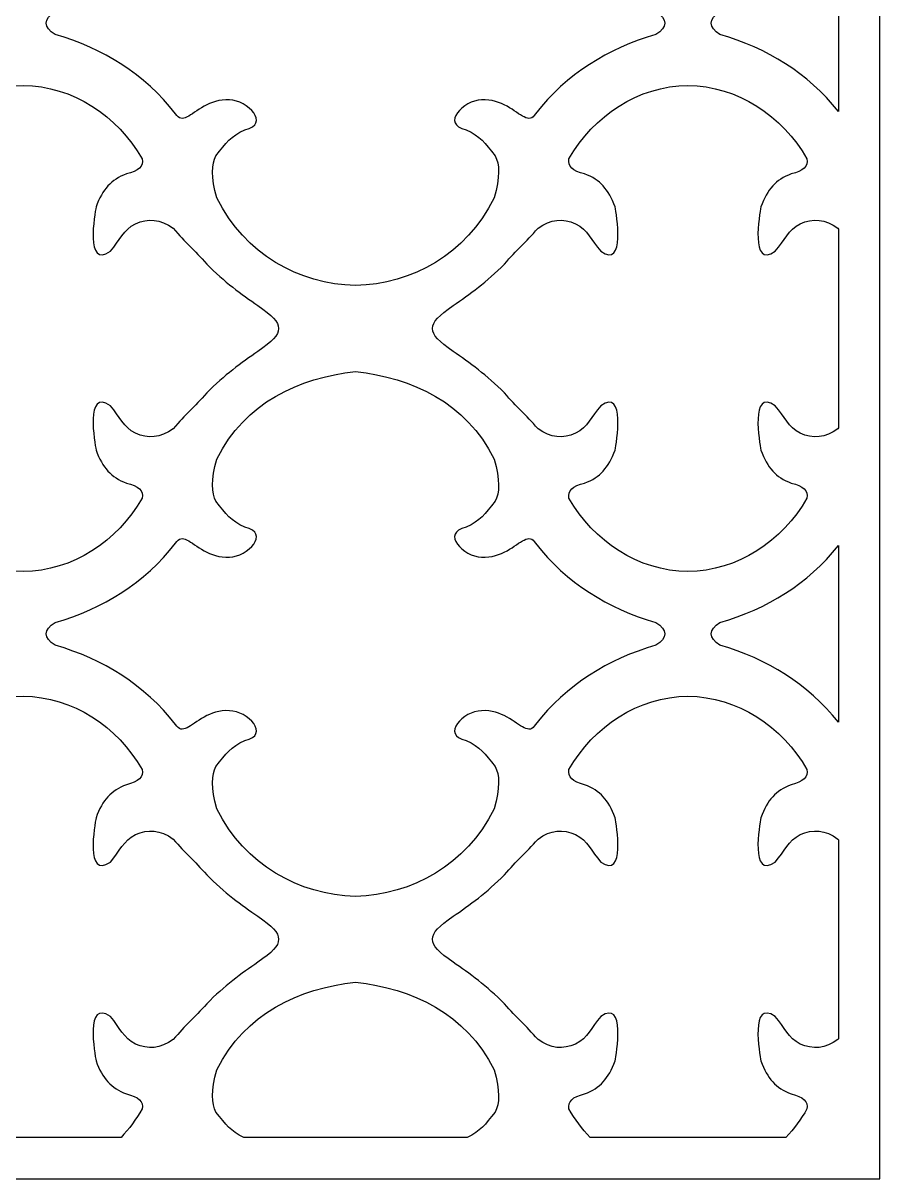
# Model space of a CAD drawing. Header units: centimetres. Extents: x 14.5 to 27, y -9 to -2.4.
# Drawn here: x 24.546 to 27, y -9 to -5.69 of the extents above; entities that cross this region are included whole.
import ezdxf

# ---------------------------------------------------------------- set-up
doc = ezdxf.new("R2010")
doc.units = ezdxf.units.CM
doc.header["$MEASUREMENT"] = 0
doc.layers.add('layer 1', color=7, linetype='Continuous')

msp = doc.modelspace()

# ---------------------------------------------------------------- linework, layer by layer
at = {"layer": 'layer 1', "color": 250, "lineweight": 30}
for points, knots in [([(26.99977, -2.37946), (26.99977, -2.37946), (26.99977, -2.49783), (26.99977, -2.49783), (26.99977, -2.49783), (26.99977, -2.49783), (26.99977, -8.88184), (26.99977, -8.88184), (26.99977, -8.88184), (26.99977, -8.88184), (26.99977, -9.00021), (26.99977, -9.00021), (26.99977, -9.00021), (26.99977, -9.00021), (26.88141, -9.00021), (26.88141, -9.00021), (26.88141, -9.00021), (26.88141, -9.00021), (14.59565, -9.00021), (14.59565, -9.00021), (14.59565, -9.00021), (14.59565, -9.00021), (14.47729, -9.00021), (14.47729, -9.00021), (14.47729, -9.00021), (14.47729, -9.00021), (14.47729, -8.88184), (14.47729, -8.88184), (14.47729, -8.88184), (14.47729, -8.88184), (14.47729, -2.49783), (14.47729, -2.49783), (14.47729, -2.49783), (14.47729, -2.49783), (14.47729, -2.37946), (14.47729, -2.37946), (14.47729, -2.37946), (14.47729, -2.37946), (14.59565, -2.37946), (14.59565, -2.37946), (14.59565, -2.37946), (14.59565, -2.37946), (26.88141, -2.37946), (26.88141, -2.37946), (26.88141, -2.37946), (26.88141, -2.37946), (26.99977, -2.37946), (26.99977, -2.37946)], [0, 0, 0, 0, 0.0769231, 0.0769231, 0.0769231, 0.0769231, 0.1538462, 0.1538462, 0.1538462, 0.1538462, 0.2307692, 0.2307692, 0.2307692, 0.2307692, 0.3076923, 0.3076923, 0.3076923, 0.3076923, 0.3846154, 0.3846154, 0.3846154, 0.3846154, 0.4615385, 0.4615385, 0.4615385, 0.4615385, 0.5384615, 0.5384615, 0.5384615, 0.5384615, 0.6153846, 0.6153846, 0.6153846, 0.6153846, 0.6923077, 0.6923077, 0.6923077, 0.6923077, 0.7692308, 0.7692308, 0.7692308, 0.7692308, 0.8461538, 0.8461538, 0.8461538, 0.8461538, 1, 1, 1, 1]), ([(25.49821, -6.44162), (25.66056, -6.43711), (25.81469, -6.35238), (25.89538, -6.19074), (25.89538, -6.19074), (25.91262, -6.13105), (25.91072, -6.09285), (25.89781, -6.06963), (25.89781, -6.06963), (25.86779, -6.03166), (25.85625, -6.01455), (25.81499, -5.99503), (25.81499, -5.99503), (25.74075, -5.97992), (25.80718, -5.91012), (25.85922, -5.90998), (25.85922, -5.90998), (25.91638, -5.90577), (25.95549, -5.94629), (25.98084, -5.95874), (25.98084, -5.95874), (25.99411, -5.96526), (26.00454, -5.96523), (26.01358, -5.9493), (26.01358, -5.9493), (26.10242, -5.83591), (26.22085, -5.76227), (26.3585, -5.72231), (26.3585, -5.72231), (26.39216, -5.70183), (26.39215, -5.67783), (26.3585, -5.65737), (26.3585, -5.65737), (26.22085, -5.6174), (26.10242, -5.54376), (26.01358, -5.43037), (26.01358, -5.43037), (26.00454, -5.41445), (25.99411, -5.41441), (25.98084, -5.42094), (25.98084, -5.42094), (25.95549, -5.43338), (25.91638, -5.47391), (25.85922, -5.46969), (25.85922, -5.46969), (25.80718, -5.46954), (25.74075, -5.39976), (25.81499, -5.38464), (25.81499, -5.38464), (25.85625, -5.36513), (25.86779, -5.348), (25.89781, -5.31004), (25.89781, -5.31004), (25.91072, -5.28683), (25.91262, -5.24862), (25.89538, -5.18894), (25.89538, -5.18894), (25.81469, -5.02729), (25.66056, -4.95621), (25.49821, -4.93806), (25.49821, -4.93806), (25.33587, -4.95621), (25.18174, -5.02729), (25.10104, -5.18894), (25.10104, -5.18894), (25.08381, -5.24862), (25.08571, -5.28683), (25.09862, -5.31004), (25.09862, -5.31004), (25.12863, -5.348), (25.14018, -5.36513), (25.18144, -5.38464), (25.18144, -5.38464), (25.25568, -5.39976), (25.18925, -5.46954), (25.13721, -5.46969), (25.13721, -5.46969), (25.08005, -5.47391), (25.04094, -5.43338), (25.01559, -5.42094), (25.01559, -5.42094), (25.00232, -5.41441), (24.99189, -5.41445), (24.98285, -5.43037), (24.98285, -5.43037), (24.894, -5.54376), (24.77558, -5.6174), (24.63793, -5.65737), (24.63793, -5.65737), (24.60427, -5.67783), (24.60425, -5.70182), (24.63793, -5.72231), (24.63793, -5.72231), (24.77558, -5.76227), (24.894, -5.83591), (24.98285, -5.9493), (24.98285, -5.9493), (24.99189, -5.96523), (25.00232, -5.96526), (25.01559, -5.95874), (25.01559, -5.95874), (25.04094, -5.94629), (25.08005, -5.90577), (25.13721, -5.90998), (25.13721, -5.90998), (25.18925, -5.91012), (25.25568, -5.97992), (25.18144, -5.99503), (25.18144, -5.99503), (25.14018, -6.01455), (25.12863, -6.03166), (25.09862, -6.06963), (25.09862, -6.06963), (25.08571, -6.09285), (25.08381, -6.13105), (25.10104, -6.19074), (25.10104, -6.19074), (25.18174, -6.35238), (25.33587, -6.43711), (25.49821, -6.44162)], [0, 0, 0, 0, 0.0322581, 0.0322581, 0.0322581, 0.0322581, 0.0645161, 0.0645161, 0.0645161, 0.0645161, 0.0967742, 0.0967742, 0.0967742, 0.0967742, 0.1290323, 0.1290323, 0.1290323, 0.1290323, 0.1612903, 0.1612903, 0.1612903, 0.1612903, 0.1935484, 0.1935484, 0.1935484, 0.1935484, 0.2258065, 0.2258065, 0.2258065, 0.2258065, 0.2580645, 0.2580645, 0.2580645, 0.2580645, 0.2903226, 0.2903226, 0.2903226, 0.2903226, 0.3225806, 0.3225806, 0.3225806, 0.3225806, 0.3548387, 0.3548387, 0.3548387, 0.3548387, 0.3870968, 0.3870968, 0.3870968, 0.3870968, 0.4193548, 0.4193548, 0.4193548, 0.4193548, 0.4516129, 0.4516129, 0.4516129, 0.4516129, 0.483871, 0.483871, 0.483871, 0.483871, 0.516129, 0.516129, 0.516129, 0.516129, 0.5483871, 0.5483871, 0.5483871, 0.5483871, 0.5806452, 0.5806452, 0.5806452, 0.5806452, 0.6129032, 0.6129032, 0.6129032, 0.6129032, 0.6451613, 0.6451613, 0.6451613, 0.6451613, 0.6774194, 0.6774194, 0.6774194, 0.6774194, 0.7096774, 0.7096774, 0.7096774, 0.7096774, 0.7419355, 0.7419355, 0.7419355, 0.7419355, 0.7741935, 0.7741935, 0.7741935, 0.7741935, 0.8064516, 0.8064516, 0.8064516, 0.8064516, 0.8387097, 0.8387097, 0.8387097, 0.8387097, 0.8709677, 0.8709677, 0.8709677, 0.8709677, 0.9032258, 0.9032258, 0.9032258, 0.9032258, 0.9354839, 0.9354839, 0.9354839, 0.9354839, 1, 1, 1, 1]), ([(26.88141, -5.94261), (26.88141, -5.94261), (26.88141, -5.43703), (26.88141, -5.43703), (26.88141, -5.43703), (26.79317, -5.54664), (26.67672, -5.6182), (26.54179, -5.65737), (26.54179, -5.65737), (26.50814, -5.67783), (26.50812, -5.70182), (26.54179, -5.72231), (26.54179, -5.72231), (26.67672, -5.76148), (26.79317, -5.83301), (26.88141, -5.94261)], [0, 0, 0, 0, 0.2, 0.2, 0.2, 0.2, 0.4, 0.4, 0.4, 0.4, 0.6, 0.6, 0.6, 0.6, 1, 1, 1, 1]), ([(23.81464, -6.56452), (23.81464, -6.58469), (23.83297, -6.60126), (23.87414, -6.63029), (23.87414, -6.63029), (23.92061, -6.66229), (23.97061, -6.69849), (24.02045, -6.74901), (24.02045, -6.74901), (24.05744, -6.79126), (24.07995, -6.80943), (24.11694, -6.85168), (24.11694, -6.85168), (24.15284, -6.87868), (24.18875, -6.88028), (24.22468, -6.86451), (24.22468, -6.86451), (24.25977, -6.84713), (24.26864, -6.81675), (24.29651, -6.78574), (24.29651, -6.78574), (24.36951, -6.73458), (24.34096, -6.8943), (24.33746, -6.91263), (24.33746, -6.91263), (24.31841, -6.96397), (24.29513, -6.99016), (24.2504, -7.00729), (24.2504, -7.00729), (24.21609, -7.01531), (24.20108, -7.02974), (24.20538, -7.05061), (24.20538, -7.05061), (24.27645, -7.17406), (24.40399, -7.25938), (24.54628, -7.26076), (24.54628, -7.26076), (24.68856, -7.25938), (24.81611, -7.17406), (24.88717, -7.05061), (24.88717, -7.05061), (24.89146, -7.02974), (24.87646, -7.01531), (24.84214, -7.00729), (24.84214, -7.00729), (24.79742, -6.99016), (24.77415, -6.96397), (24.75509, -6.91263), (24.75509, -6.91263), (24.7516, -6.8943), (24.72304, -6.73458), (24.79604, -6.78574), (24.79604, -6.78574), (24.82392, -6.81675), (24.83278, -6.84713), (24.86788, -6.86451), (24.86788, -6.86451), (24.90381, -6.88028), (24.93971, -6.87868), (24.97562, -6.85168), (24.97562, -6.85168), (25.01261, -6.80943), (25.03511, -6.79126), (25.0721, -6.74901), (25.0721, -6.74901), (25.12195, -6.69849), (25.17194, -6.66229), (25.21843, -6.63029), (25.21843, -6.63029), (25.25959, -6.60126), (25.27792, -6.58469), (25.27792, -6.56452), (25.27792, -6.56452), (25.27792, -6.54436), (25.25959, -6.52779), (25.21843, -6.49876), (25.21843, -6.49876), (25.17194, -6.46677), (25.12195, -6.43056), (25.0721, -6.38004), (25.0721, -6.38004), (25.03511, -6.33779), (25.01261, -6.31962), (24.97562, -6.27737), (24.97562, -6.27737), (24.93971, -6.25037), (24.90381, -6.24878), (24.86788, -6.26453), (24.86788, -6.26453), (24.83278, -6.28193), (24.82392, -6.31229), (24.79604, -6.34331), (24.79604, -6.34331), (24.72304, -6.39447), (24.7516, -6.23475), (24.75509, -6.21641), (24.75509, -6.21641), (24.77415, -6.16508), (24.79742, -6.13888), (24.84214, -6.12175), (24.84214, -6.12175), (24.87646, -6.11375), (24.89146, -6.09932), (24.88717, -6.07845), (24.88717, -6.07845), (24.81611, -5.95498), (24.68856, -5.86967), (24.54628, -5.86828), (24.54628, -5.86828), (24.40399, -5.86967), (24.27645, -5.95498), (24.20538, -6.07845), (24.20538, -6.07845), (24.20108, -6.09932), (24.21609, -6.11375), (24.2504, -6.12175), (24.2504, -6.12175), (24.29513, -6.13888), (24.31841, -6.16508), (24.33746, -6.21641), (24.33746, -6.21641), (24.34096, -6.23475), (24.36951, -6.39447), (24.29651, -6.34331), (24.29651, -6.34331), (24.26864, -6.31229), (24.25977, -6.28193), (24.22468, -6.26453), (24.22468, -6.26453), (24.18875, -6.24878), (24.15284, -6.25037), (24.11694, -6.27737), (24.11694, -6.27737), (24.07995, -6.31962), (24.05744, -6.33779), (24.02045, -6.38004), (24.02045, -6.38004), (23.97061, -6.43056), (23.92061, -6.46677), (23.87414, -6.49876), (23.87414, -6.49876), (23.83297, -6.52779), (23.81464, -6.54436), (23.81464, -6.56452)], [0, 0, 0, 0, 0.027027, 0.027027, 0.027027, 0.027027, 0.0540541, 0.0540541, 0.0540541, 0.0540541, 0.0810811, 0.0810811, 0.0810811, 0.0810811, 0.1081081, 0.1081081, 0.1081081, 0.1081081, 0.1351351, 0.1351351, 0.1351351, 0.1351351, 0.1621622, 0.1621622, 0.1621622, 0.1621622, 0.1891892, 0.1891892, 0.1891892, 0.1891892, 0.2162162, 0.2162162, 0.2162162, 0.2162162, 0.2432432, 0.2432432, 0.2432432, 0.2432432, 0.2702703, 0.2702703, 0.2702703, 0.2702703, 0.2972973, 0.2972973, 0.2972973, 0.2972973, 0.3243243, 0.3243243, 0.3243243, 0.3243243, 0.3513514, 0.3513514, 0.3513514, 0.3513514, 0.3783784, 0.3783784, 0.3783784, 0.3783784, 0.4054054, 0.4054054, 0.4054054, 0.4054054, 0.4324324, 0.4324324, 0.4324324, 0.4324324, 0.4594595, 0.4594595, 0.4594595, 0.4594595, 0.4864865, 0.4864865, 0.4864865, 0.4864865, 0.5135135, 0.5135135, 0.5135135, 0.5135135, 0.5405405, 0.5405405, 0.5405405, 0.5405405, 0.5675676, 0.5675676, 0.5675676, 0.5675676, 0.5945946, 0.5945946, 0.5945946, 0.5945946, 0.6216216, 0.6216216, 0.6216216, 0.6216216, 0.6486486, 0.6486486, 0.6486486, 0.6486486, 0.6756757, 0.6756757, 0.6756757, 0.6756757, 0.7027027, 0.7027027, 0.7027027, 0.7027027, 0.7297297, 0.7297297, 0.7297297, 0.7297297, 0.7567568, 0.7567568, 0.7567568, 0.7567568, 0.7837838, 0.7837838, 0.7837838, 0.7837838, 0.8108108, 0.8108108, 0.8108108, 0.8108108, 0.8378378, 0.8378378, 0.8378378, 0.8378378, 0.8648649, 0.8648649, 0.8648649, 0.8648649, 0.8918919, 0.8918919, 0.8918919, 0.8918919, 0.9189189, 0.9189189, 0.9189189, 0.9189189, 0.9459459, 0.9459459, 0.9459459, 0.9459459, 1, 1, 1, 1]), ([(26.88141, -6.84948), (26.88141, -6.84948), (26.88141, -6.27955), (26.88141, -6.27955), (26.88141, -6.27955), (26.88141, -6.27955), (26.87949, -6.27737), (26.87949, -6.27737), (26.87949, -6.27737), (26.84359, -6.25037), (26.80767, -6.24878), (26.77175, -6.26453), (26.77175, -6.26453), (26.73666, -6.28193), (26.72779, -6.31229), (26.69992, -6.34331), (26.69992, -6.34331), (26.62691, -6.39447), (26.65547, -6.23475), (26.65896, -6.21641), (26.65896, -6.21641), (26.67802, -6.16508), (26.70128, -6.13888), (26.74602, -6.12175), (26.74602, -6.12175), (26.78033, -6.11375), (26.79535, -6.09932), (26.79104, -6.07845), (26.79104, -6.07845), (26.71998, -5.95498), (26.59244, -5.86967), (26.45015, -5.86828), (26.45015, -5.86828), (26.30785, -5.86967), (26.18032, -5.95498), (26.10926, -6.07845), (26.10926, -6.07845), (26.10496, -6.09932), (26.11996, -6.11375), (26.15428, -6.12175), (26.15428, -6.12175), (26.19901, -6.13888), (26.22228, -6.16508), (26.24133, -6.21641), (26.24133, -6.21641), (26.24483, -6.23475), (26.27338, -6.39447), (26.20038, -6.34331), (26.20038, -6.34331), (26.1725, -6.31229), (26.16365, -6.28193), (26.12855, -6.26453), (26.12855, -6.26453), (26.09262, -6.24878), (26.05672, -6.25037), (26.02081, -6.27737), (26.02081, -6.27737), (25.98382, -6.31962), (25.96131, -6.33779), (25.92433, -6.38004), (25.92433, -6.38004), (25.87447, -6.43056), (25.82449, -6.46677), (25.778, -6.49876), (25.778, -6.49876), (25.73684, -6.52779), (25.71851, -6.54436), (25.71851, -6.56452), (25.71851, -6.56452), (25.71851, -6.58469), (25.73684, -6.60126), (25.778, -6.63029), (25.778, -6.63029), (25.82449, -6.66229), (25.87447, -6.69849), (25.92433, -6.74901), (25.92433, -6.74901), (25.96131, -6.79126), (25.98382, -6.80943), (26.02081, -6.85168), (26.02081, -6.85168), (26.05672, -6.87868), (26.09262, -6.88028), (26.12855, -6.86451), (26.12855, -6.86451), (26.16365, -6.84713), (26.1725, -6.81675), (26.20038, -6.78574), (26.20038, -6.78574), (26.27338, -6.73458), (26.24483, -6.8943), (26.24133, -6.91263), (26.24133, -6.91263), (26.22228, -6.96397), (26.19901, -6.99016), (26.15428, -7.00729), (26.15428, -7.00729), (26.11996, -7.01531), (26.10496, -7.02974), (26.10926, -7.05061), (26.10926, -7.05061), (26.18032, -7.17406), (26.30785, -7.25938), (26.45015, -7.26076), (26.45015, -7.26076), (26.59244, -7.25938), (26.71998, -7.17406), (26.79104, -7.05061), (26.79104, -7.05061), (26.79535, -7.02974), (26.78033, -7.01531), (26.74602, -7.00729), (26.74602, -7.00729), (26.70128, -6.99016), (26.67802, -6.96397), (26.65896, -6.91263), (26.65896, -6.91263), (26.65547, -6.8943), (26.62691, -6.73458), (26.69992, -6.78574), (26.69992, -6.78574), (26.72779, -6.81675), (26.73666, -6.84713), (26.77175, -6.86451), (26.77175, -6.86451), (26.80767, -6.88028), (26.84359, -6.87868), (26.87949, -6.85168), (26.87949, -6.85168), (26.87949, -6.85168), (26.88141, -6.84948), (26.88141, -6.84948)], [0, 0, 0, 0, 0.0294118, 0.0294118, 0.0294118, 0.0294118, 0.0588235, 0.0588235, 0.0588235, 0.0588235, 0.0882353, 0.0882353, 0.0882353, 0.0882353, 0.1176471, 0.1176471, 0.1176471, 0.1176471, 0.1470588, 0.1470588, 0.1470588, 0.1470588, 0.1764706, 0.1764706, 0.1764706, 0.1764706, 0.2058824, 0.2058824, 0.2058824, 0.2058824, 0.2352941, 0.2352941, 0.2352941, 0.2352941, 0.2647059, 0.2647059, 0.2647059, 0.2647059, 0.2941176, 0.2941176, 0.2941176, 0.2941176, 0.3235294, 0.3235294, 0.3235294, 0.3235294, 0.3529412, 0.3529412, 0.3529412, 0.3529412, 0.3823529, 0.3823529, 0.3823529, 0.3823529, 0.4117647, 0.4117647, 0.4117647, 0.4117647, 0.4411765, 0.4411765, 0.4411765, 0.4411765, 0.4705882, 0.4705882, 0.4705882, 0.4705882, 0.5, 0.5, 0.5, 0.5, 0.5294118, 0.5294118, 0.5294118, 0.5294118, 0.5588235, 0.5588235, 0.5588235, 0.5588235, 0.5882353, 0.5882353, 0.5882353, 0.5882353, 0.6176471, 0.6176471, 0.6176471, 0.6176471, 0.6470588, 0.6470588, 0.6470588, 0.6470588, 0.6764706, 0.6764706, 0.6764706, 0.6764706, 0.7058824, 0.7058824, 0.7058824, 0.7058824, 0.7352941, 0.7352941, 0.7352941, 0.7352941, 0.7647059, 0.7647059, 0.7647059, 0.7647059, 0.7941176, 0.7941176, 0.7941176, 0.7941176, 0.8235294, 0.8235294, 0.8235294, 0.8235294, 0.8529412, 0.8529412, 0.8529412, 0.8529412, 0.8823529, 0.8823529, 0.8823529, 0.8823529, 0.9117647, 0.9117647, 0.9117647, 0.9117647, 0.9411765, 0.9411765, 0.9411765, 0.9411765, 1, 1, 1, 1]), ([(25.49821, -8.191), (25.66056, -8.18648), (25.81469, -8.10176), (25.89538, -7.94012), (25.89538, -7.94012), (25.91262, -7.88042), (25.91072, -7.84222), (25.89781, -7.819), (25.89781, -7.819), (25.86779, -7.78104), (25.85625, -7.76393), (25.81499, -7.74442), (25.81499, -7.74442), (25.74075, -7.7293), (25.80718, -7.65951), (25.85922, -7.65936), (25.85922, -7.65936), (25.91638, -7.65516), (25.95549, -7.69566), (25.98084, -7.70812), (25.98084, -7.70812), (25.99411, -7.71464), (26.00454, -7.71461), (26.01358, -7.69868), (26.01358, -7.69868), (26.10242, -7.5853), (26.22085, -7.51165), (26.3585, -7.47168), (26.3585, -7.47168), (26.39216, -7.45122), (26.39215, -7.42721), (26.3585, -7.40675), (26.3585, -7.40675), (26.22085, -7.36679), (26.10242, -7.29313), (26.01358, -7.17974), (26.01358, -7.17974), (26.00454, -7.16382), (25.99411, -7.16379), (25.98084, -7.17032), (25.98084, -7.17032), (25.95549, -7.18277), (25.91638, -7.22328), (25.85922, -7.21907), (25.85922, -7.21907), (25.80718, -7.21892), (25.74075, -7.14913), (25.81499, -7.13401), (25.81499, -7.13401), (25.85625, -7.1145), (25.86779, -7.09739), (25.89781, -7.05943), (25.89781, -7.05943), (25.91072, -7.03622), (25.91262, -6.998), (25.89538, -6.93831), (25.89538, -6.93831), (25.81469, -6.77667), (25.66056, -6.70558), (25.49821, -6.68744), (25.49821, -6.68744), (25.33587, -6.70558), (25.18174, -6.77667), (25.10104, -6.93831), (25.10104, -6.93831), (25.08381, -6.998), (25.08571, -7.03622), (25.09862, -7.05943), (25.09862, -7.05943), (25.12863, -7.09739), (25.14018, -7.1145), (25.18144, -7.13401), (25.18144, -7.13401), (25.25568, -7.14913), (25.18925, -7.21892), (25.13721, -7.21907), (25.13721, -7.21907), (25.08005, -7.22328), (25.04094, -7.18277), (25.01559, -7.17032), (25.01559, -7.17032), (25.00232, -7.16379), (24.99189, -7.16382), (24.98285, -7.17974), (24.98285, -7.17974), (24.894, -7.29313), (24.77558, -7.36679), (24.63793, -7.40675), (24.63793, -7.40675), (24.60427, -7.42721), (24.60425, -7.4512), (24.63793, -7.47168), (24.63793, -7.47168), (24.77558, -7.51165), (24.894, -7.5853), (24.98285, -7.69868), (24.98285, -7.69868), (24.99189, -7.71461), (25.00232, -7.71464), (25.01559, -7.70812), (25.01559, -7.70812), (25.04094, -7.69566), (25.08005, -7.65516), (25.13721, -7.65936), (25.13721, -7.65936), (25.18925, -7.65951), (25.25568, -7.7293), (25.18144, -7.74442), (25.18144, -7.74442), (25.14018, -7.76393), (25.12863, -7.78104), (25.09862, -7.819), (25.09862, -7.819), (25.08571, -7.84222), (25.08381, -7.88042), (25.10104, -7.94012), (25.10104, -7.94012), (25.18174, -8.10176), (25.33587, -8.18648), (25.49821, -8.191)], [0, 0, 0, 0, 0.0322581, 0.0322581, 0.0322581, 0.0322581, 0.0645161, 0.0645161, 0.0645161, 0.0645161, 0.0967742, 0.0967742, 0.0967742, 0.0967742, 0.1290323, 0.1290323, 0.1290323, 0.1290323, 0.1612903, 0.1612903, 0.1612903, 0.1612903, 0.1935484, 0.1935484, 0.1935484, 0.1935484, 0.2258065, 0.2258065, 0.2258065, 0.2258065, 0.2580645, 0.2580645, 0.2580645, 0.2580645, 0.2903226, 0.2903226, 0.2903226, 0.2903226, 0.3225806, 0.3225806, 0.3225806, 0.3225806, 0.3548387, 0.3548387, 0.3548387, 0.3548387, 0.3870968, 0.3870968, 0.3870968, 0.3870968, 0.4193548, 0.4193548, 0.4193548, 0.4193548, 0.4516129, 0.4516129, 0.4516129, 0.4516129, 0.483871, 0.483871, 0.483871, 0.483871, 0.516129, 0.516129, 0.516129, 0.516129, 0.5483871, 0.5483871, 0.5483871, 0.5483871, 0.5806452, 0.5806452, 0.5806452, 0.5806452, 0.6129032, 0.6129032, 0.6129032, 0.6129032, 0.6451613, 0.6451613, 0.6451613, 0.6451613, 0.6774194, 0.6774194, 0.6774194, 0.6774194, 0.7096774, 0.7096774, 0.7096774, 0.7096774, 0.7419355, 0.7419355, 0.7419355, 0.7419355, 0.7741935, 0.7741935, 0.7741935, 0.7741935, 0.8064516, 0.8064516, 0.8064516, 0.8064516, 0.8387097, 0.8387097, 0.8387097, 0.8387097, 0.8709677, 0.8709677, 0.8709677, 0.8709677, 0.9032258, 0.9032258, 0.9032258, 0.9032258, 0.9354839, 0.9354839, 0.9354839, 0.9354839, 1, 1, 1, 1]), ([(26.88141, -7.69199), (26.88141, -7.69199), (26.88141, -7.18641), (26.88141, -7.18641), (26.88141, -7.18641), (26.79317, -7.29602), (26.67672, -7.36758), (26.54179, -7.40675), (26.54179, -7.40675), (26.50814, -7.42721), (26.50812, -7.4512), (26.54179, -7.47168), (26.54179, -7.47168), (26.67672, -7.51086), (26.79317, -7.58239), (26.88141, -7.69199)], [0, 0, 0, 0, 0.2, 0.2, 0.2, 0.2, 0.4, 0.4, 0.4, 0.4, 0.6, 0.6, 0.6, 0.6, 1, 1, 1, 1]), ([(24.26597, -8.88184), (24.26597, -8.88184), (24.8266, -8.88184), (24.8266, -8.88184), (24.8266, -8.88184), (24.84968, -8.85718), (24.87006, -8.82971), (24.88717, -8.79999), (24.88717, -8.79999), (24.89146, -8.77912), (24.87646, -8.76468), (24.84214, -8.75668), (24.84214, -8.75668), (24.79742, -8.73954), (24.77415, -8.71336), (24.75509, -8.66202), (24.75509, -8.66202), (24.7516, -8.64368), (24.72304, -8.48396), (24.79604, -8.53512), (24.79604, -8.53512), (24.82392, -8.56614), (24.83278, -8.59651), (24.86788, -8.6139), (24.86788, -8.6139), (24.90381, -8.62965), (24.93971, -8.62806), (24.97562, -8.60106), (24.97562, -8.60106), (25.01261, -8.55881), (25.03511, -8.54063), (25.0721, -8.49839), (25.0721, -8.49839), (25.12195, -8.44787), (25.17194, -8.41166), (25.21843, -8.37967), (25.21843, -8.37967), (25.25959, -8.35064), (25.27792, -8.33407), (25.27792, -8.3139), (25.27792, -8.3139), (25.27792, -8.29375), (25.25959, -8.27717), (25.21843, -8.24814), (25.21843, -8.24814), (25.17194, -8.21615), (25.12195, -8.17994), (25.0721, -8.12942), (25.0721, -8.12942), (25.03511, -8.08717), (25.01261, -8.069), (24.97562, -8.02675), (24.97562, -8.02675), (24.93971, -7.99976), (24.90381, -7.99815), (24.86788, -8.01392), (24.86788, -8.01392), (24.83278, -8.0313), (24.82392, -8.06168), (24.79604, -8.09269), (24.79604, -8.09269), (24.72304, -8.14385), (24.7516, -7.98413), (24.75509, -7.9658), (24.75509, -7.9658), (24.77415, -7.91446), (24.79742, -7.88827), (24.84214, -7.87114), (24.84214, -7.87114), (24.87646, -7.86314), (24.89146, -7.84869), (24.88717, -7.82782), (24.88717, -7.82782), (24.81611, -7.70437), (24.68856, -7.61905), (24.54628, -7.61767), (24.54628, -7.61767), (24.40399, -7.61905), (24.27645, -7.70437), (24.20538, -7.82782), (24.20538, -7.82782), (24.20108, -7.84869), (24.21609, -7.86314), (24.2504, -7.87114), (24.2504, -7.87114), (24.29513, -7.88827), (24.31841, -7.91446), (24.33746, -7.9658), (24.33746, -7.9658), (24.34096, -7.98413), (24.36951, -8.14385), (24.29651, -8.09269), (24.29651, -8.09269), (24.26864, -8.06168), (24.25977, -8.0313), (24.22468, -8.01392), (24.22468, -8.01392), (24.18875, -7.99815), (24.15284, -7.99976), (24.11694, -8.02675), (24.11694, -8.02675), (24.07995, -8.069), (24.05744, -8.08717), (24.02045, -8.12942), (24.02045, -8.12942), (23.97061, -8.17994), (23.92061, -8.21615), (23.87414, -8.24814), (23.87414, -8.24814), (23.83297, -8.27717), (23.81464, -8.29375), (23.81464, -8.3139), (23.81464, -8.3139), (23.81464, -8.33407), (23.83297, -8.35064), (23.87414, -8.37967), (23.87414, -8.37967), (23.92061, -8.41166), (23.97061, -8.44787), (24.02045, -8.49839), (24.02045, -8.49839), (24.05744, -8.54063), (24.07995, -8.55881), (24.11694, -8.60106), (24.11694, -8.60106), (24.15284, -8.62806), (24.18875, -8.62965), (24.22468, -8.6139), (24.22468, -8.6139), (24.25977, -8.59651), (24.26864, -8.56614), (24.29651, -8.53512), (24.29651, -8.53512), (24.36951, -8.48396), (24.34096, -8.64368), (24.33746, -8.66202), (24.33746, -8.66202), (24.31841, -8.71336), (24.29513, -8.73954), (24.2504, -8.75668), (24.2504, -8.75668), (24.21609, -8.76468), (24.20108, -8.77912), (24.20538, -8.79999), (24.20538, -8.79999), (24.22249, -8.82971), (24.2429, -8.85718), (24.26597, -8.88184)], [0, 0, 0, 0, 0.0263158, 0.0263158, 0.0263158, 0.0263158, 0.0526316, 0.0526316, 0.0526316, 0.0526316, 0.0789474, 0.0789474, 0.0789474, 0.0789474, 0.1052632, 0.1052632, 0.1052632, 0.1052632, 0.1315789, 0.1315789, 0.1315789, 0.1315789, 0.1578947, 0.1578947, 0.1578947, 0.1578947, 0.1842105, 0.1842105, 0.1842105, 0.1842105, 0.2105263, 0.2105263, 0.2105263, 0.2105263, 0.2368421, 0.2368421, 0.2368421, 0.2368421, 0.2631579, 0.2631579, 0.2631579, 0.2631579, 0.2894737, 0.2894737, 0.2894737, 0.2894737, 0.3157895, 0.3157895, 0.3157895, 0.3157895, 0.3421053, 0.3421053, 0.3421053, 0.3421053, 0.3684211, 0.3684211, 0.3684211, 0.3684211, 0.3947368, 0.3947368, 0.3947368, 0.3947368, 0.4210526, 0.4210526, 0.4210526, 0.4210526, 0.4473684, 0.4473684, 0.4473684, 0.4473684, 0.4736842, 0.4736842, 0.4736842, 0.4736842, 0.5, 0.5, 0.5, 0.5, 0.5263158, 0.5263158, 0.5263158, 0.5263158, 0.5526316, 0.5526316, 0.5526316, 0.5526316, 0.5789474, 0.5789474, 0.5789474, 0.5789474, 0.6052632, 0.6052632, 0.6052632, 0.6052632, 0.6315789, 0.6315789, 0.6315789, 0.6315789, 0.6578947, 0.6578947, 0.6578947, 0.6578947, 0.6842105, 0.6842105, 0.6842105, 0.6842105, 0.7105263, 0.7105263, 0.7105263, 0.7105263, 0.7368421, 0.7368421, 0.7368421, 0.7368421, 0.7631579, 0.7631579, 0.7631579, 0.7631579, 0.7894737, 0.7894737, 0.7894737, 0.7894737, 0.8157895, 0.8157895, 0.8157895, 0.8157895, 0.8421053, 0.8421053, 0.8421053, 0.8421053, 0.8684211, 0.8684211, 0.8684211, 0.8684211, 0.8947368, 0.8947368, 0.8947368, 0.8947368, 0.9210526, 0.9210526, 0.9210526, 0.9210526, 0.9473684, 0.9473684, 0.9473684, 0.9473684, 1, 1, 1, 1]), ([(26.16984, -8.88184), (26.16984, -8.88184), (26.73048, -8.88184), (26.73048, -8.88184), (26.73048, -8.88184), (26.75356, -8.85718), (26.77393, -8.82971), (26.79104, -8.79999), (26.79104, -8.79999), (26.79535, -8.77912), (26.78033, -8.76468), (26.74602, -8.75668), (26.74602, -8.75668), (26.70128, -8.73954), (26.67802, -8.71336), (26.65896, -8.66202), (26.65896, -8.66202), (26.65547, -8.64368), (26.62691, -8.48396), (26.69992, -8.53512), (26.69992, -8.53512), (26.72779, -8.56614), (26.73666, -8.59651), (26.77175, -8.6139), (26.77175, -8.6139), (26.80767, -8.62965), (26.84359, -8.62806), (26.87949, -8.60106), (26.87949, -8.60106), (26.87949, -8.60106), (26.88141, -8.59886), (26.88141, -8.59886), (26.88141, -8.59886), (26.88141, -8.59886), (26.88141, -8.02893), (26.88141, -8.02893), (26.88141, -8.02893), (26.88141, -8.02893), (26.87949, -8.02675), (26.87949, -8.02675), (26.87949, -8.02675), (26.84359, -7.99976), (26.80767, -7.99815), (26.77175, -8.01392), (26.77175, -8.01392), (26.73666, -8.0313), (26.72779, -8.06168), (26.69992, -8.09269), (26.69992, -8.09269), (26.62691, -8.14385), (26.65547, -7.98413), (26.65896, -7.9658), (26.65896, -7.9658), (26.67802, -7.91446), (26.70128, -7.88827), (26.74602, -7.87114), (26.74602, -7.87114), (26.78033, -7.86314), (26.79535, -7.84869), (26.79104, -7.82782), (26.79104, -7.82782), (26.71998, -7.70437), (26.59244, -7.61905), (26.45015, -7.61767), (26.45015, -7.61767), (26.30785, -7.61905), (26.18032, -7.70437), (26.10926, -7.82782), (26.10926, -7.82782), (26.10496, -7.84869), (26.11996, -7.86314), (26.15428, -7.87114), (26.15428, -7.87114), (26.19901, -7.88827), (26.22228, -7.91446), (26.24133, -7.9658), (26.24133, -7.9658), (26.24483, -7.98413), (26.27338, -8.14385), (26.20038, -8.09269), (26.20038, -8.09269), (26.1725, -8.06168), (26.16365, -8.0313), (26.12855, -8.01392), (26.12855, -8.01392), (26.09262, -7.99815), (26.05672, -7.99976), (26.02081, -8.02675), (26.02081, -8.02675), (25.98382, -8.069), (25.96131, -8.08717), (25.92433, -8.12942), (25.92433, -8.12942), (25.87447, -8.17994), (25.82449, -8.21615), (25.778, -8.24814), (25.778, -8.24814), (25.73684, -8.27717), (25.71851, -8.29375), (25.71851, -8.3139), (25.71851, -8.3139), (25.71851, -8.33407), (25.73684, -8.35064), (25.778, -8.37967), (25.778, -8.37967), (25.82449, -8.41166), (25.87447, -8.44787), (25.92433, -8.49839), (25.92433, -8.49839), (25.96131, -8.54063), (25.98382, -8.55881), (26.02081, -8.60106), (26.02081, -8.60106), (26.05672, -8.62806), (26.09262, -8.62965), (26.12855, -8.6139), (26.12855, -8.6139), (26.16365, -8.59651), (26.1725, -8.56614), (26.20038, -8.53512), (26.20038, -8.53512), (26.27338, -8.48396), (26.24483, -8.64368), (26.24133, -8.66202), (26.24133, -8.66202), (26.22228, -8.71336), (26.19901, -8.73954), (26.15428, -8.75668), (26.15428, -8.75668), (26.11996, -8.76468), (26.10496, -8.77912), (26.10926, -8.79999), (26.10926, -8.79999), (26.12637, -8.82971), (26.14677, -8.85718), (26.16984, -8.88184)], [0, 0, 0, 0, 0.0285714, 0.0285714, 0.0285714, 0.0285714, 0.0571429, 0.0571429, 0.0571429, 0.0571429, 0.0857143, 0.0857143, 0.0857143, 0.0857143, 0.1142857, 0.1142857, 0.1142857, 0.1142857, 0.1428571, 0.1428571, 0.1428571, 0.1428571, 0.1714286, 0.1714286, 0.1714286, 0.1714286, 0.2, 0.2, 0.2, 0.2, 0.2285714, 0.2285714, 0.2285714, 0.2285714, 0.2571429, 0.2571429, 0.2571429, 0.2571429, 0.2857143, 0.2857143, 0.2857143, 0.2857143, 0.3142857, 0.3142857, 0.3142857, 0.3142857, 0.3428571, 0.3428571, 0.3428571, 0.3428571, 0.3714286, 0.3714286, 0.3714286, 0.3714286, 0.4, 0.4, 0.4, 0.4, 0.4285714, 0.4285714, 0.4285714, 0.4285714, 0.4571429, 0.4571429, 0.4571429, 0.4571429, 0.4857143, 0.4857143, 0.4857143, 0.4857143, 0.5142857, 0.5142857, 0.5142857, 0.5142857, 0.5428571, 0.5428571, 0.5428571, 0.5428571, 0.5714286, 0.5714286, 0.5714286, 0.5714286, 0.6, 0.6, 0.6, 0.6, 0.6285714, 0.6285714, 0.6285714, 0.6285714, 0.6571429, 0.6571429, 0.6571429, 0.6571429, 0.6857143, 0.6857143, 0.6857143, 0.6857143, 0.7142857, 0.7142857, 0.7142857, 0.7142857, 0.7428571, 0.7428571, 0.7428571, 0.7428571, 0.7714286, 0.7714286, 0.7714286, 0.7714286, 0.8, 0.8, 0.8, 0.8, 0.8285714, 0.8285714, 0.8285714, 0.8285714, 0.8571429, 0.8571429, 0.8571429, 0.8571429, 0.8857143, 0.8857143, 0.8857143, 0.8857143, 0.9142857, 0.9142857, 0.9142857, 0.9142857, 0.9428571, 0.9428571, 0.9428571, 0.9428571, 1, 1, 1, 1]), ([(25.17821, -8.88184), (25.17821, -8.88184), (25.81822, -8.88184), (25.81822, -8.88184), (25.81822, -8.88184), (25.85687, -8.86295), (25.86859, -8.84576), (25.89781, -8.80881), (25.89781, -8.80881), (25.91072, -8.78558), (25.91262, -8.74739), (25.89538, -8.68769), (25.89538, -8.68769), (25.81469, -8.52606), (25.66056, -8.45496), (25.49821, -8.43681), (25.49821, -8.43681), (25.33587, -8.45496), (25.18174, -8.52606), (25.10104, -8.68769), (25.10104, -8.68769), (25.08381, -8.74739), (25.08571, -8.78558), (25.09862, -8.80881), (25.09862, -8.80881), (25.12784, -8.84576), (25.13956, -8.86295), (25.17821, -8.88184)], [0, 0, 0, 0, 0.125, 0.125, 0.125, 0.125, 0.25, 0.25, 0.25, 0.25, 0.375, 0.375, 0.375, 0.375, 0.5, 0.5, 0.5, 0.5, 0.625, 0.625, 0.625, 0.625, 0.75, 0.75, 0.75, 0.75, 1, 1, 1, 1])]:
    msp.add_open_spline(points, degree=3, knots=knots, dxfattribs=at)

doc.saveas('drawing.dxf')
